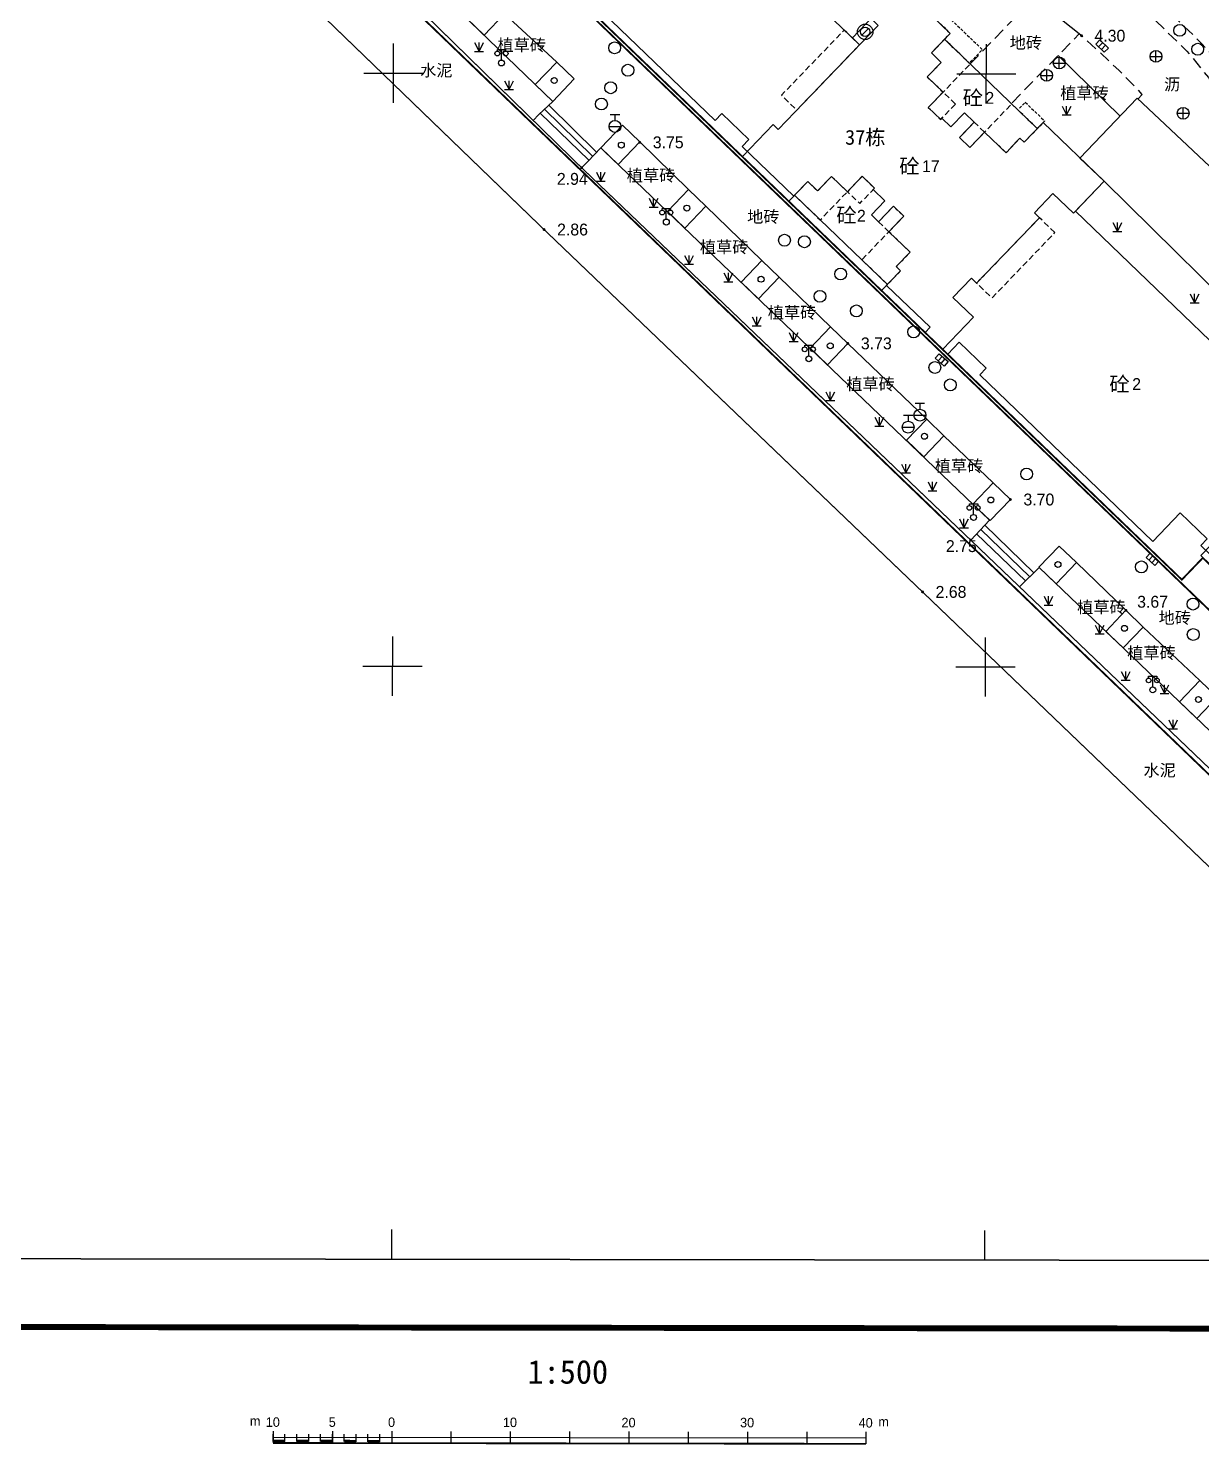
# Model space of a CAD drawing. Extents: x 99002 to 478558, y 2449839 to 2450453.
# Drawn here: x 478324.7 to 478423.7, y 2449848.1 to 2449967.5 of the extents above; entities that cross this region are included whole.
import ezdxf

# ---------------------------------------------------------------- set-up
doc = ezdxf.new("R2010")
doc.units = 0
doc.header["$LTSCALE"] = 0.5
for name, pattern in [('2', [0]), ('380403', [3, 2, -1]), ('380409-1', [1.5, 1, -0.5]), ('430600', [3, 2, -1]), ('DASHEDX2', [38.1, 25.4, -12.7]), ('X0', [4, 3, -1]), ('X11', [6, 5, -1])]:
    doc.linetypes.add(name, pattern=pattern)
doc.layers.get('0').update_dxf_attribs({"linetype": 'CONTINUOUS'})
for name, color, linetype in [('DEFAULT', 1, 'CONTINUOUS'), ('DLSS', 4, 'CONTINUOUS'), ('DMTZ', 3, 'CONTINUOUS'), ('TK', 7, 'CONTINUOUS'), ('ZBTZ', 3, 'CONTINUOUS'), ('交通线', 7, 'CONTINUOUS'), ('地下室范围线', 170, 'CONTINUOUS'), ('居民地点', 7, 'CONTINUOUS'), ('居民地线', 7, 'CONTINUOUS'), ('居民地面', 7, 'CONTINUOUS'), ('建筑红线', 10, 'DASHEDX2'), ('房屋面', 7, 'CONTINUOUS'), ('植被点', 114, 'CONTINUOUS'), ('用地信息', 7, 'CONTINUOUS'), ('用地红线', 10, 'CONTINUOUS'), ('管线点', 7, 'CONTINUOUS'), ('高程点', 7, 'CONTINUOUS')]:
    doc.layers.add(name, color=color, linetype=linetype)
doc.styles.add('中等线体', font='FZZDXJW.TTF')
doc.styles.add('宋体', font='simsun.ttc')
doc.styles.add('方正中等线简体', font='FZZDXJW.TTF')
doc.styles.add('方正细等线简体', font='方正细等线简体.ttf')
doc.styles.add('等线体', font='simhei.ttf')
doc.styles.add('黑体', font='simhei.ttf')
doc.linetypes.add('10411', pattern='A,2,[150,AAA.SHX,S=1,R=0,X=0,Y=1],2,[151,AAA.SHX,S=1,R=0,X=0,Y=3],1e-11', length=4)
doc.linetypes.add('1161', pattern='A,0,[149,AAA.SHX,S=0.15,R=0,X=0,Y=0],-1.6', length=1.6)

# ---------------------------------------------------------------- blocks, each defined once
blk = doc.blocks.new('3803031')
at = {"color": 0, "linetype": 'Continuous', "lineweight": -3, "flags": 128}
blk.add_lwpolyline([(-0.566, -0.566), (0.566, 0.566)], dxfattribs=at)
at = {"color": 0, "linetype": 'Continuous', "lineweight": -3}
for radius in [1.3, 0.8]:
    blk.add_circle((0, 0), radius, dxfattribs=at)
blk = doc.blocks.new('3805011')
at = {"color": 0, "linetype": 'Continuous', "lineweight": -3, "flags": 128}
for points in [[(-0.7, 2), (-0.7, 2.3), (0.7, 2.3), (0.7, 2)], [(0, 0.5), (0, 2.3)]]:
    blk.add_lwpolyline(points, dxfattribs=at)
at = {"color": 0, "linetype": 'Continuous', "lineweight": -3}
for centre, radius in [((-0.7, 1.6), 0.4), ((0, 0), 0.5), ((0.7, 1.6), 0.4)]:
    blk.add_circle(centre, radius, dxfattribs=at)
blk = doc.blocks.new('8105091')
at = {"color": 0, "linetype": 'Continuous', "lineweight": -3}
blk.add_circle((0, 0), 0.5, dxfattribs=at)
blk = doc.blocks.new('8202001')
at = {"color": 0, "linetype": 'Continuous', "lineweight": -3, "flags": 128}
for points in [[(-0.75, 1.5), (0, 0)], [(-0.75, 0), (0.75, 0)], [(0, 0), (0.75, 1.5)], [(0, 0), (0, 1.5)]]:
    blk.add_lwpolyline(points, dxfattribs=at)
blk = doc.blocks.new('7201001')
at = {"linetype": '2'}
h = blk.add_hatch(color=0, dxfattribs=at)
edge = h.paths.add_edge_path(flags=0)
edge.add_arc((0, 0), 0.25, 0, 360)
blk = doc.blocks.new('5441011')
at = {"color": 0, "linetype": 'Continuous', "lineweight": -3, "flags": 128}
for points in [[(-1, 0), (1, 0)], [(0, -1), (0, 1)]]:
    blk.add_lwpolyline(points, dxfattribs=at)
at = {"color": 0, "linetype": 'Continuous', "lineweight": -3}
blk.add_circle((0, 0), 1, dxfattribs=at)
blk = doc.blocks.new('5441024')
at = {"color": 0, "linetype": 'Continuous', "lineweight": -3, "flags": 128}
blk.add_lwpolyline([(1, 0.5), (1, -0.5), (-1, -0.5), (-1, 0.5)], close=True, dxfattribs=at)
for points in [[(-0.33, 0.5), (-0.33, -0.5)], [(0.33, -0.5), (0.33, 0.5)]]:
    blk.add_lwpolyline(points, dxfattribs=at)
blk = doc.blocks.new('5401001')
at = {"color": 0, "linetype": 'Continuous', "lineweight": -3}
blk.add_circle((0, 0), 1, dxfattribs=at)
blk = doc.blocks.new('5430071')
at = {"color": 0, "linetype": 'Continuous', "lineweight": -3, "flags": 128}
for points in [[(-1, 0), (1, 0)], [(-0.8, 2), (0.8, 2)], [(0, 2), (0, 1)]]:
    blk.add_lwpolyline(points, dxfattribs=at)
at = {"color": 0, "linetype": 'Continuous', "lineweight": -3}
blk.add_circle((0, 0), 1, dxfattribs=at)

msp = doc.modelspace()

# ---------------------------------------------------------------- linework, layer by layer
at = {"layer": 'DLSS', "color": 4, "linetype": 'Continuous', "const_width": 0.1, "flags": 128}
msp.add_lwpolyline([(478437.18, 2449875.52), (478438.19, 2449882.05), (478434.8, 2449886.75), (478400.15, 2449919.97), (478368.23, 2449950.52), (478347.19, 2449970.83), (478325.47, 2449991.78), (478307.34, 2450009.07), (478291.92, 2450023.92), (478285.01, 2450030.54), (478264.97, 2450049.78), (478243.47, 2450070.49)], dxfattribs=at)
at = {"layer": 'DLSS', "color": 4, "linetype": 'Continuous', "lineweight": -3, "const_width": 0.1, "flags": 128}
msp.add_lwpolyline([(478305.93, 2450018.89), (478329.95, 2449995.95), (478350.55, 2449976.1), (478371.4, 2449955.73), (478404.21, 2449924.34), (478444.33, 2449885.98), (478450.35, 2449884.89), (478452.04, 2449885.16)], dxfattribs=at)
at = {"layer": 'DMTZ', "color": 3, "linetype": '10411', "lineweight": -3, "flags": 128}
for points in [[(478368.97, 2449961.31), (478333.42, 2449995.59)], [(478405.8, 2449926.03), (478373.3, 2449957.14), (478373.02, 2449957.41)]]:
    msp.add_lwpolyline(points, dxfattribs=at)
at = {"layer": 'DMTZ', "color": 3, "linetype": '10411', "flags": 128}
msp.add_lwpolyline([(478442.76, 2449890.67), (478409.99, 2449922.02)], dxfattribs=at)
at = {"layer": 'TK', "color": 7, "linetype": 'Continuous'}
for p, q in [((478355.53, 2449961.21), (478355.53, 2449966.21)), ((478405.53, 2449961.14), (478405.54, 2449966.14)), ((478353.03, 2449963.71), (478358.03, 2449963.7)), ((478403.03, 2449963.64), (478408.03, 2449963.64)), ((478355.46, 2449911.21), (478355.47, 2449916.21)), ((478405.46, 2449911.14), (478405.47, 2449916.14)), ((478352.96, 2449913.71), (478357.96, 2449913.7)), ((478402.97, 2449913.64), (478407.97, 2449913.64)), ((478355.4, 2449863.71), (478355.4, 2449866.21)), ((478405.4, 2449863.64), (478405.4, 2449866.14)), ((478345.38, 2449849.22), (478345.38, 2449848.22)), ((478345.38, 2449848.34), (478345.38, 2449848.97)), ((478345.38, 2449848.72), (478395.38, 2449848.65)), ((478346.38, 2449848.34), (478346.38, 2449848.97)), ((478347.38, 2449848.34), (478347.38, 2449848.97)), ((478348.38, 2449848.34), (478348.38, 2449848.96)), ((478349.38, 2449848.34), (478349.38, 2449848.96)), ((478350.38, 2449849.21), (478350.38, 2449848.21)), ((478350.38, 2449848.34), (478350.38, 2449848.96)), ((478351.38, 2449848.34), (478351.38, 2449848.96)), ((478352.38, 2449848.33), (478352.38, 2449848.96)), ((478353.38, 2449848.33), (478353.38, 2449848.96)), ((478354.38, 2449848.33), (478354.38, 2449848.96)), ((478355.38, 2449849.21), (478355.38, 2449848.21)), ((478360.38, 2449849.2), (478360.38, 2449848.2)), ((478365.38, 2449849.19), (478365.38, 2449848.19)), ((478370.38, 2449849.19), (478370.38, 2449848.19)), ((478375.38, 2449849.18), (478375.38, 2449848.18)), ((478380.38, 2449849.17), (478380.38, 2449848.17)), ((478385.38, 2449849.17), (478385.38, 2449848.17)), ((478390.38, 2449849.16), (478390.38, 2449848.16)), ((478395.38, 2449849.15), (478395.38, 2449848.15))]:
    msp.add_line(p, q, dxfattribs=at)
at = {"layer": 'TK', "color": 7, "linetype": 'Continuous', "flags": 128}
msp.add_lwpolyline([(478199.64, 2449858.16, 0.5, 0.5, 0), (478541.14, 2449857.71, 0.5, 0.5, 0), (478541.9, 2450429.22, 0.5, 0.5, 0), (478200.4, 2450429.67, 0.5, 0.5, 0)], format="xyseb", close=True, dxfattribs=at)
at = {"layer": 'TK', "color": 7, "linetype": 'Continuous'}
msp.add_lwpolyline([(478535.4, 2449863.47), (478205.4, 2449863.9), (478206.14, 2450423.91), (478536.14, 2450423.48)], close=True, dxfattribs=at)
at = {"layer": 'TK', "color": 7, "linetype": 'Continuous', "flags": 128}
msp.add_lwpolyline([(478205.4, 2449863.9), (478535.4, 2449863.47), (478536.14, 2450423.48), (478206.14, 2450423.91)], close=True, dxfattribs=at)
msp.add_lwpolyline([(478205.4, 2449863.9), (478535.4, 2449863.47)], dxfattribs=at)
for points in [[(478345.38, 2449848.34, 0.3, 0.3, 0), (478346.38, 2449848.34, 0.3, 0.3, 0)], [(478347.38, 2449848.34, 0.3, 0.3, 0), (478348.38, 2449848.34, 0.3, 0.3, 0)], [(478349.38, 2449848.34, 0.3, 0.3, 0), (478350.38, 2449848.34, 0.3, 0.3, 0)], [(478351.38, 2449848.34, 0.3, 0.3, 0), (478352.38, 2449848.33, 0.3, 0.3, 0)], [(478353.38, 2449848.33, 0.3, 0.3, 0), (478354.38, 2449848.33, 0.3, 0.3, 0)]]:
    msp.add_lwpolyline(points, format="xyseb", dxfattribs=at)
at = {"layer": 'TK', "color": 7, "linetype": 'Continuous', "const_width": 0.15, "flags": 128}
msp.add_lwpolyline([(478345.38, 2449848.22), (478395.38, 2449848.15)], dxfattribs=at)
at = {"layer": 'ZBTZ', "color": 3, "linetype": '1161', "lineweight": -3, "flags": 128}
for points in [[(478361.72, 2449968.31), (478363.44, 2449970.11), (478364.9, 2449968.71), (478363.17, 2449966.9)], [(478367.47, 2449962.76), (478369.32, 2449964.63), (478370.78, 2449963.22), (478368.96, 2449961.32)], [(478373.02, 2449957.41), (478374.85, 2449959.31), (478376.31, 2449957.91), (478374.48, 2449956)], [(478378.63, 2449952.03), (478380.42, 2449953.9), (478381.88, 2449952.5), (478380.1, 2449950.64)], [(478384.85, 2449946.09), (478386.6, 2449947.92), (478388.06, 2449946.51), (478386.31, 2449944.69)], [(478390.67, 2449940.52), (478392.4, 2449942.32), (478393.85, 2449940.92), (478392.13, 2449939.12)], [(478398.79, 2449932.75), (478400.5, 2449934.53), (478401.96, 2449933.13), (478400.25, 2449931.35)], [(478404.4, 2449927.38), (478406.1, 2449929.16), (478407.56, 2449927.76), (478405.86, 2449925.98)], [(478409.96, 2449922.06), (478411.67, 2449923.84), (478413.13, 2449922.44), (478411.42, 2449920.66)], [(478415.61, 2449916.64), (478417.31, 2449918.42), (478418.77, 2449917.01), (478417.08, 2449915.25)], [(478421.81, 2449910.71), (478423.53, 2449912.51), (478424.99, 2449911.11), (478423.27, 2449909.31)]]:
    msp.add_lwpolyline(points, close=True, dxfattribs=at)
for points in [[(478413.37, 2449967.02), (478409.44, 2449970.14)], [(478364.9, 2449968.71), (478369.32, 2449964.63)], [(478411.6, 2449965.2), (478416.81, 2449960.09)], [(478376.31, 2449957.91), (478380.42, 2449953.9)], [(478381.88, 2449952.5), (478386.6, 2449947.92)], [(478388.06, 2449946.51), (478392.4, 2449942.32)], [(478393.85, 2449940.92), (478400.5, 2449934.53)], [(478401.96, 2449933.13), (478406.1, 2449929.16)], [(478413.13, 2449922.44), (478417.31, 2449918.42)], [(478418.77, 2449917.01), (478423.53, 2449912.51)]]:
    msp.add_lwpolyline(points, dxfattribs=at)
at = {"layer": '交通线', "color": 4, "linetype": '430600', "lineweight": -3, "flags": 128}
for points in [[(478394.85, 2450081.68), (478396.46, 2450079.21), (478396.53, 2450079.07), (478396.62, 2450078.93), (478396.71, 2450078.81), (478396.82, 2450078.69), (478396.94, 2450078.59), (478397.06, 2450078.49), (478397.19, 2450078.4), (478397.33, 2450078.33), (478397.48, 2450078.27), (478397.63, 2450078.22), (478397.78, 2450078.19), (478397.94, 2450078.17), (478400.41, 2450079.35), (478402.82, 2450080.63), (478405.19, 2450082), (478405.39, 2450082.14), (478405.58, 2450082.29), (478405.76, 2450082.47), (478405.91, 2450082.65), (478406.06, 2450082.85), (478406.18, 2450083.06), (478406.28, 2450083.28), (478406.37, 2450083.51), (478406.43, 2450083.75), (478406.47, 2450083.99), (478406.69, 2450085.56), (478406.82, 2450087.13), (478406.84, 2450088.72), (478406.43, 2450089.68), (478405.94, 2450090.61), (478405.38, 2450091.49), (478404.74, 2450092.32), (478403.93, 2450093.7), (478403.12, 2450095.08), (478402.33, 2450096.47), (478400.96, 2450098.46), (478400, 2450099.91), (478399.18, 2450101.44), (478398.5, 2450103.04), (478397.85, 2450104.39), (478397.13, 2450105.7), (478396.34, 2450106.96), (478395.59, 2450107.7), (478394.78, 2450108.36), (478393.91, 2450108.94), (478390.34, 2450106.67), (478389.88, 2450106.66), (478389.42, 2450106.6), (478388.96, 2450106.51), (478388.52, 2450106.39), (478387.56, 2450105.79), (478374.71, 2450097.43), (478374.03, 2450096.99), (478370.6, 2450094.78), (478369.95, 2450094.32), (478357.61, 2450086.34), (478356.94, 2450085.87), (478353.52, 2450083.69), (478340.67, 2450075.29), (478340, 2450074.88), (478333.99, 2450070.99), (478331.95, 2450069.65), (478331.26, 2450068.96), (478330.64, 2450068.21), (478330.08, 2450067.4), (478329.6, 2450066.56), (478329.19, 2450065.67), (478328.86, 2450064.75), (478328.61, 2450063.81), (478328.44, 2450062.84), (478328.36, 2450061.87), (478328.36, 2450060.89), (478328.44, 2450059.92), (478328.61, 2450058.96), (478328.87, 2450058.02), (478329.2, 2450057.1), (478347, 2450039.84), (478348.91, 2450037.66), (478349.59, 2450036.67), (478362.78, 2450017.03), (478363.95, 2450016.18), (478364.64, 2450015.59), (478373.79, 2450007.9), (478379.17, 2450003.02), (478384.24, 2449998.21), (478396, 2449986.95), (478398.01, 2449985.02), (478399.23, 2449983.78), (478400.56, 2449982.67), (478401.99, 2449981.68), (478404.48, 2449979.91), (478416.49, 2449971.35), (478416.84, 2449971), (478422.45, 2449965.56), (478424.27, 2449963.33), (478425.51, 2449961.1), (478428.22, 2449958.52), (478431.46, 2449955.8), (478434.14, 2449954.42), (478445.96, 2449942.92), (478446.48, 2449942.46), (478447.04, 2449942.04), (478447.64, 2449941.67), (478448.27, 2449941.35), (478448.92, 2449941.09), (478449.59, 2449940.88), (478450.27, 2449940.74), (478450.97, 2449940.65), (478451.67, 2449940.62), (478452.37, 2449940.65), (478453.07, 2449940.75), (478453.75, 2449940.9), (478454.42, 2449941.11), (478455.7, 2449941.44), (478457.98, 2449944.49), (478458.15, 2449944.56), (478455.81, 2449948.41), (478457.92, 2449949.78), (478459.95, 2449951.08), (478462.13, 2449952.43), (478464.16, 2449953.76), (478466.25, 2449955.09), (478468.44, 2449956.51), (478471.84, 2449951.19)], [(478442.34, 2449961.56), (478442.83, 2449960.8), (478443.28, 2449960.08), (478443.36, 2449959.96), (478443.43, 2449959.83), (478443.48, 2449959.7), (478443.52, 2449959.56), (478443.55, 2449959.42), (478443.57, 2449959.28), (478443.57, 2449959.13), (478443.57, 2449958.99), (478443.54, 2449958.85), (478443.51, 2449958.71), (478443.46, 2449958.57), (478443.4, 2449958.44), (478442.37, 2449957.45), (478441.4, 2449956.39), (478440.49, 2449955.29), (478440.14, 2449954.94), (478439.77, 2449954.62), (478439.36, 2449954.33), (478438.94, 2449954.08), (478438.49, 2449953.86), (478438.03, 2449953.69), (478437.55, 2449953.55), (478437.07, 2449953.45), (478435.94, 2449954.49), (478434.74, 2449955.43), (478433.46, 2449956.27), (478432.12, 2449957.01), (478430.12, 2449958.58), (478428.25, 2449960.3), (478426.51, 2449962.16), (478425.92, 2449963.3), (478425.23, 2449964.38), (478424.45, 2449965.39), (478423.71, 2449966.17), (478422.96, 2449966.93), (478422.18, 2449967.68), (478417.49, 2449972.22), (478416.78, 2449972.77), (478417.69, 2449973.39), (478440.64, 2449988.34), (478441.35, 2449988.77), (478459.91, 2450000.84), (478462.38, 2450002.47), (478458.11, 2450009.34), (478459.67, 2450010.16), (478461.04, 2450010.78), (478462.41, 2450011.42), (478463.76, 2450012.09), (478464.91, 2450012.4), (478466.03, 2450012.8), (478467.12, 2450013.28), (478468.16, 2450013.85), (478468.35, 2450013.95), (478468.55, 2450014.03), (478468.76, 2450014.1), (478468.97, 2450014.14), (478469.18, 2450014.17), (478469.39, 2450014.18), (478469.61, 2450014.17), (478469.82, 2450014.14), (478470.03, 2450014.09), (478470.24, 2450014.02), (478470.43, 2450013.94), (478470.62, 2450013.84), (478470.8, 2450013.72), (478470.97, 2450013.58), (478471.13, 2450013.44), (478471.27, 2450013.27), (478471.39, 2450013.1), (478471.94, 2450011.06), (478472.5, 2450009.02), (478473.08, 2450006.99), (478473.72, 2450004.19), (478473.93, 2450003.54), (478474.08, 2450002.87), (478474.18, 2450002.19), (478474.21, 2450001.5), (478474.18, 2450000.81), (478474.1, 2450000.13), (478473.95, 2449999.46), (478473.75, 2449998.81), (478473.34, 2449997.36), (478472.85, 2449995.93), (478472.3, 2449994.53), (478471.29, 2449991.66), (478468.61, 2449989.52), (478468.09, 2449990.26), (478467.2, 2449991.69), (478466.23, 2449991.06)], [(478404.16, 2449964.49), (478409.57, 2449970.04), (478406.25, 2449972.18), (478403.51, 2449968.29), (478401.34, 2449969.86), (478399.48, 2449971.17), (478397.42, 2449972.64), (478395.41, 2449974.1), (478393.51, 2449975.56), (478392.72, 2449976.26), (478391.06, 2449977.86), (478389.18, 2449979.56), (478387.37, 2449981.27), (478385.59, 2449982.98), (478383.78, 2449984.72), (478381.98, 2449986.43), (478380.13, 2449988.29), (478382.9, 2449991.14), (478382.95, 2449991.24), (478383.01, 2449991.33), (478383.05, 2449991.43), (478383.08, 2449991.53), (478383.11, 2449991.64), (478383.12, 2449991.75), (478383.13, 2449991.85), (478383.13, 2449991.96), (478383.12, 2449992.07), (478383.1, 2449992.18), (478383.07, 2449992.28), (478383.03, 2449992.38), (478382.98, 2449992.48), (478382.93, 2449992.57), (478381.71, 2449993.5), (478380.52, 2449994.46), (478379.35, 2449995.46), (478374.51, 2450000.61), (478370.75, 2449996.62)], [(478418.32, 2449961.52), (478418.67, 2449961.91), (478418.29, 2449962.33), (478416.7, 2449963.95), (478415.06, 2449965.51), (478413.37, 2449967.02), (478407.64, 2449961.14)], [(478367.8, 2449960.22), (478367.31, 2449959.72)], [(478371.92, 2449956.27), (478371.4, 2449955.73)]]:
    msp.add_lwpolyline(points, dxfattribs=at)
at = {"layer": '地下室范围线', "color": 170, "linetype": 'X0', "const_width": 0.15, "flags": 128}
msp.add_lwpolyline([(478321.49, 2450050.29), (478330.08, 2450055.88), (478330.5, 2450056.18), (478330.89, 2450056.51), (478331.25, 2450056.88), (478331.58, 2450057.27), (478331.87, 2450057.7), (478332.12, 2450058.15), (478332.33, 2450058.62), (478332.51, 2450059.1), (478332.63, 2450059.6), (478332.72, 2450060.11), (478332.76, 2450060.62), (478332.75, 2450061.14), (478332.7, 2450061.65), (478332.61, 2450062.15), (478332.47, 2450062.65), (478332.29, 2450063.13), (478332.07, 2450063.6), (478331.81, 2450064.04), (478325.69, 2450073.44), (478331.38, 2450077.15), (478337.55, 2450067.66), (478342.67, 2450070.99), (478343.91, 2450070.72), (478344.24, 2450070.22), (478346.25, 2450071.53), (478345.43, 2450072.79), (478347.95, 2450074.42), (478347.73, 2450074.76), (478352.76, 2450078.03), (478353.3, 2450077.19), (478362.86, 2450083.41), (478362.31, 2450084.25), (478369.86, 2450089.16), (478370.4, 2450088.32), (478379.96, 2450094.54), (478379.41, 2450095.37), (478384.44, 2450098.65), (478384.66, 2450098.31), (478387.17, 2450099.95), (478387.99, 2450098.69), (478390, 2450100), (478389.68, 2450100.5), (478389.94, 2450101.75), (478392.97, 2450103.72), (478387.98, 2450111.38), (478394.94, 2450115.9), (478399.92, 2450108.24), (478408.04, 2450113.53), (478409.29, 2450113.26), (478409.62, 2450112.76), (478411.63, 2450114.07), (478410.81, 2450115.33), (478413.33, 2450116.96), (478413.11, 2450117.3), (478418.14, 2450120.57), (478418.68, 2450119.73), (478428.24, 2450125.95), (478427.69, 2450126.79), (478432.72, 2450130.06), (478432.94, 2450129.73), (478435.45, 2450131.36), (478436.27, 2450130.1), (478438.37, 2450131.47), (478437.99, 2450132.05), (478438.22, 2450133.16), (478439.73, 2450134.14), (478440.97, 2450133.88), (478441.25, 2450133.46), (478454.67, 2450142.19), (478469.53, 2450119.34), (478469.39, 2449987.13), (478463.41, 2449983.24), (478462.59, 2449984.49), (478460.49, 2449983.13), (478461.86, 2449981.03), (478460.35, 2449980.05), (478462.53, 2449976.7), (478456.16, 2449972.55), (478453.98, 2449975.91), (478452.39, 2449974.87), (478451.57, 2449976.13), (478444.02, 2449971.22), (478444.84, 2449969.96), (478443.25, 2449968.93), (478445.43, 2449965.57), (478443.58, 2449964.37), (478464.25, 2449932.6), (478459.68, 2449929.62), (478463.82, 2449923.26), (478456.28, 2449918.36), (478453.96, 2449920.59), (478451.6, 2449918.15), (478450.23, 2449919.46), (478441.77, 2449910.67), (478443.14, 2449909.35), (478440.58, 2449906.69), (478423.79, 2449922.84), (478422.02, 2449921), (478311.11, 2450027.71), (478313.67, 2450030.36), (478314.17, 2450029.88), (478322.64, 2450038.68), (478322.14, 2450039.17), (478324.56, 2450041.69), (478323.28, 2450042.92), (478325.39, 2450044.29)], close=True, dxfattribs=at)
at = {"layer": '居民地线', "color": 6, "linetype": '380409-1', "lineweight": -3, "ltscale": 0.5, "flags": 128}
for points in [[(478401.75, 2449968.99), (478405.2, 2449965.69), (478404.1, 2449964.54), (478402.01, 2449966.56), (478402.49, 2449967.06), (478401.14, 2449968.36)], [(478408.81, 2449961.25), (478410.45, 2449959.67), (478409.83, 2449959.03), (478408.19, 2449960.61)]]:
    msp.add_lwpolyline(points, close=True, dxfattribs=at)
at = {"layer": '居民地线', "color": 6, "linetype": 'Continuous', "lineweight": -3, "ltscale": 0.5, "flags": 128}
for points in [[(478367.8, 2449960.22), (478368.97, 2449961.31)], [(478368.64, 2449961), (478372.65, 2449957.03)], [(478367.91, 2449960.32), (478372.01, 2449956.37)], [(478368.27, 2449960.66), (478372.33, 2449956.7)], [(478373.02, 2449957.41), (478371.92, 2449956.27)], [(478404.21, 2449924.34), (478405.8, 2449926.03)], [(478405.06, 2449925.24), (478409.19, 2449921.24)], [(478405.4, 2449925.61), (478409.54, 2449921.58)], [(478404.71, 2449924.88), (478408.84, 2449920.9)], [(478409.99, 2449922.02), (478408.33, 2449920.4)]]:
    msp.add_lwpolyline(points, dxfattribs=at)
at = {"layer": '居民地面', "color": 6, "linetype": '380403', "lineweight": -3, "ltscale": 0.5, "flags": 128}
for points in [[(478394.84, 2449966.1), (478393.55, 2449967.34), (478388.25, 2449961.84), (478389.55, 2449960.59)], [(478404.17, 2449964.48), (478402.01, 2449966.56), (478400.9, 2449965.41), (478401.73, 2449964.61), (478400.55, 2449963.38), (478401.88, 2449962.1)], [(478402.93, 2449961.1), (478401.88, 2449962.1), (478400.63, 2449960.8), (478401.68, 2449959.8)], [(478408.36, 2449958.23), (478408.72, 2449957.88), (478409.83, 2449959.03), (478407.67, 2449961.11), (478405.38, 2449958.73), (478407.19, 2449957)], [(478405.38, 2449958.73), (478404.51, 2449959.57), (478403.26, 2449958.27), (478404.14, 2449957.44)], [(478393.81, 2449953.71), (478392.48, 2449955), (478391.3, 2449953.77), (478390.47, 2449954.57), (478389.36, 2449953.41), (478391.52, 2449951.33)], [(478396.1, 2449954.01), (478395.06, 2449955.01), (478393.81, 2449953.71), (478394.86, 2449952.71)], [(478398.56, 2449951.64), (478397.69, 2449952.48), (478396.44, 2449951.18), (478397.31, 2449950.34)], [(478411.31, 2449950.26), (478410.01, 2449951.51), (478404.71, 2449946), (478406.01, 2449944.76)], [(478399.12, 2449948.61), (478397.31, 2449950.34), (478395.03, 2449947.97), (478397.19, 2449945.89), (478398.3, 2449947.04), (478397.94, 2449947.39)]]:
    msp.add_lwpolyline(points, close=True, dxfattribs=at)
at = {"layer": '居民地面', "color": 6, "linetype": 'Continuous', "lineweight": -3, "ltscale": 0.5, "flags": 128}
msp.add_lwpolyline([(478418.24, 2449961.59), (478434.73, 2449946.1), (478429.56, 2449940.71), (478415.46, 2449954.59), (478413.42, 2449956.55)], close=True, dxfattribs=at)
at = {"layer": '建筑红线', "color": 10, "linetype": 'X11', "const_width": 0.15, "flags": 128}
msp.add_lwpolyline([(478536.03, 2450335.14), (478263.88, 2450094.2), (478263.44, 2450073.17), (478447.09, 2449896.55), (478535.52, 2449954.39)], dxfattribs=at)
at = {"layer": '房屋面', "color": 6, "linetype": 'Continuous', "lineweight": -3, "ltscale": 0.5, "flags": 128}
for points in [[(478378.73, 2449981.6), (478394.84, 2449966.1), (478396.41, 2449967.72)], [(478427.96, 2449919.69), (478423.61, 2449923.87), (478424.16, 2449924.45), (478421.89, 2449926.64), (478419.56, 2449924.23), (478404.98, 2449938.26), (478405.53, 2449938.83), (478403.25, 2449941.02), (478402.28, 2449940.02), (478400.38, 2449941.85), (478400.8, 2449942.28), (478397.12, 2449945.81), (478397.19, 2449945.89), (478389.36, 2449953.41), (478389.29, 2449953.34), (478384.94, 2449957.53), (478385.49, 2449958.11), (478383.22, 2449960.3), (478382.66, 2449959.72), (478368.07, 2449973.75)], [(478398.57, 2449970.84), (478402.49, 2449967.06), (478400.9, 2449965.41), (478401.73, 2449964.61), (478400.55, 2449963.38), (478401.88, 2449962.1), (478400.63, 2449960.8), (478401.68, 2449959.8), (478401.78, 2449959.91), (478402.55, 2449959.17), (478403.69, 2449960.36), (478404.51, 2449959.57), (478403.26, 2449958.27), (478404.14, 2449957.44), (478405.38, 2449958.73), (478407.19, 2449957), (478408.36, 2449958.23), (478408.72, 2449957.88), (478410.32, 2449959.54), (478415.46, 2449954.59), (478412.87, 2449951.89), (478411.14, 2449953.56), (478409.58, 2449951.93), (478410.01, 2449951.51), (478404.71, 2449946), (478404.28, 2449946.42), (478402.71, 2449944.79), (478404.44, 2449943.13), (478401.85, 2449940.43), (478396.7, 2449945.38), (478398.3, 2449947.04), (478397.94, 2449947.39), (478399.12, 2449948.61), (478397.31, 2449950.34), (478398.56, 2449951.64), (478397.69, 2449952.48), (478396.44, 2449951.18), (478395.84, 2449951.76), (478396.98, 2449952.95), (478396, 2449953.9), (478396.1, 2449954.01), (478395.06, 2449955.01), (478393.81, 2449953.71), (478392.48, 2449955), (478391.3, 2449953.77), (478390.47, 2449954.57), (478388.88, 2449952.91), (478384.96, 2449956.68), (478387.55, 2449959.38), (478387.98, 2449958.96), (478396.41, 2449967.72)], [(478398.57, 2449970.84), (478402.49, 2449967.06), (478402.01, 2449966.56), (478409.83, 2449959.03), (478410.32, 2449959.54), (478415.46, 2449954.59), (478413.04, 2449952.06), (478433.48, 2449932.4)], [(478427.55, 2449919.25), (478423.63, 2449923.03), (478426.22, 2449925.72)]]:
    msp.add_lwpolyline(points, dxfattribs=at)
msp.add_lwpolyline([(478396.14, 2449968.31), (478395.97, 2449968.48), (478394.24, 2449966.68), (478394.84, 2449966.1), (478396.41, 2449967.72), (478395.98, 2449968.14)], close=True, dxfattribs=at)
at = {"layer": '用地信息', "color": 1, "linetype": 'Continuous', "lineweight": -3, "ltscale": 0.5, "const_width": 0.15, "flags": 128}
msp.add_lwpolyline([(478525.48, 2449923.93), (478453.29, 2449876.7), (478275.64, 2450047.56)], dxfattribs=at)
at = {"layer": '用地红线', "color": 10, "linetype": 'Continuous', "const_width": 0.15, "flags": 128}
msp.add_lwpolyline([(478535.49, 2449930.47), (478453.29, 2449876.7), (478219.43, 2450101.63), (478536.09, 2450382.14)], dxfattribs=at)

# ---------------------------------------------------------------- block references
at = {"layer": '居民地点', "color": 6, "linetype": 'Continuous', "ltscale": 0.5, "xscale": 0.5, "yscale": 0.5}
msp.add_blockref('3803031', (478395.31, 2449967.19), dxfattribs=at)
at = {"layer": '居民地点', "color": 2, "linetype": 'Continuous', "ltscale": 0.5, "xscale": 0.5, "yscale": 0.5}
for p in [(478364.64, 2449964.56, 4.85), (478378.54, 2449951.15, 4.88), (478390.56, 2449939.62, 4.86), (478404.45, 2449926.25, 4.78), (478419.57, 2449911.71, 4.51)]:
    msp.add_blockref('3805011', p, dxfattribs=at)
at = {"layer": '植被点', "color": 3, "linetype": 'Continuous', "ltscale": 0.5, "xscale": 0.5, "yscale": 0.5}
for name, p in [('8202001', (478362.75, 2449965.54, 9999)), ('8105091', (478369.09, 2449963.08)), ('8202001', (478365.28, 2449962.32, 9999)), ('8202001', (478412.3, 2449960.18, 9999)), ('8105091', (478374.75, 2449957.64)), ('8202001', (478373.02, 2449954.61, 9999)), ('8202001', (478377.47, 2449952.42, 9999)), ('8105091', (478380.28, 2449952.33)), ('8202001', (478416.58, 2449950.36, 9999)), ('8202001', (478380.46, 2449947.59, 9999)), ('8202001', (478383.78, 2449946.11, 9999)), ('8105091', (478386.53, 2449946.33)), ('8202001', (478423.1, 2449944.34, 9999)), ('8202001', (478386.17, 2449942.41, 9999)), ('8202001', (478389.28, 2449941.09, 9999)), ('8105091', (478392.37, 2449940.72)), ('8202001', (478392.37, 2449936.1, 9999)), ('8202001', (478396.51, 2449933.94, 9999)), ('8105091', (478400.31, 2449933.09)), ('8202001', (478398.75, 2449930, 9999)), ('8202001', (478400.99, 2449928.5, 9999)), ('8105091', (478405.91, 2449927.72)), ('8202001', (478403.64, 2449925.38, 9999)), ('8105091', (478411.57, 2449922.28)), ('8202001', (478410.77, 2449918.86, 9999)), ('8202001', (478415.08, 2449916.43, 9999)), ('8105091', (478417.18, 2449916.9)), ('8202001', (478417.29, 2449912.52, 9999)), ('8202001', (478420.56, 2449911.4, 9999)), ('8105091', (478423.42, 2449910.9)), ('8202001', (478421.29, 2449908.44, 9999))]:
    msp.add_blockref(name, p, dxfattribs=at)
at = {"layer": '管线点', "color": 2, "linetype": 'Continuous', "ltscale": 0.5, "xscale": 0.5, "yscale": 0.5}
for name, p in [('5401001', (478421.84, 2449967.31, 4.34)), ('5401001', (478374.18, 2449965.84, 3.93)), ('5401001', (478423.36, 2449965.72, 4.34)), ('5401001', (478375.3, 2449963.95, 3.9)), ('5441011', (478411.68, 2449964.56, 4.33)), ('5441011', (478419.84, 2449965.12, 4.32)), ('5441011', (478410.62, 2449963.52, 4.54)), ('5401001', (478373.85, 2449962.47, 3.84)), ('5401001', (478373.07, 2449961.1, 3.78)), ('5430071', (478374.21, 2449959.21, 3.73)), ('5441011', (478422.13, 2449960.32, 4.32)), ('5401001', (478388.51, 2449949.62, 3.87)), ('5401001', (478390.19, 2449949.49, 3.94)), ('5401001', (478393.24, 2449946.77, 3.93)), ('5401001', (478391.5, 2449944.89, 3.81)), ('5401001', (478394.57, 2449943.66, 3.85)), ('5401001', (478399.4, 2449941.89, 3.94)), ('5401001', (478401.19, 2449938.89, 3.9)), ('5401001', (478402.49, 2449937.42, 3.9)), ('5430071', (478399.93, 2449934.87, 3.73)), ('5430071', (478398.94, 2449933.86, 3.65)), ('5401001', (478408.93, 2449929.91, 3.83)), ('5401001', (478418.61, 2449922.08, 3.88)), ('5401001', (478422.96, 2449918.94, 3.86)), ('5401001', (478422.98, 2449916.38, 3.74))]:
    msp.add_blockref(name, p, dxfattribs=at)
at = {"layer": '管线点', "color": 2, "linetype": 'Continuous', "ltscale": 0.5, "yscale": 0.5}
for p, xscale, rotation in [((478415.29, 2449965.99, 4.29), 0.4999999998897407, 316.0886965368945), ((478401.76, 2449939.53, 3.94), 0.4999999999073567, 318.3245999411362), ((478419.54, 2449922.71, 3.96), 0.4999999998606718, 317.5774865341733)]:
    msp.add_blockref('5441024', p, dxfattribs=dict(at, xscale=xscale, rotation=rotation))
at = {"layer": '高程点', "color": 7, "linetype": 'Continuous', "ltscale": 0.5, "xscale": 0.5, "yscale": 0.5}
for p in [(478413.56, 2449966.86, 4.3), (478376.3, 2449957.87, 3.75), (478371.4, 2449955.73, 2.94), (478368.23, 2449950.52, 2.86), (478393.85, 2449940.92, 3.73), (478407.56, 2449927.76, 3.7), (478404.21, 2449924.34, 2.75), (478400.15, 2449919.97, 2.68), (478417.31, 2449918.41, 3.67)]:
    msp.add_blockref('7201001', p, dxfattribs=at)

# ---------------------------------------------------------------- texts
at = {"layer": 'DEFAULT', "color": 3, "linetype": 'Continuous', "ltscale": 0.5, "style": '黑体'}
for s, p in [('地砖', (478407.5, 2449965.77)), ('沥', (478420.52, 2449962.26)), ('地砖', (478385.36, 2449951.1)), ('地砖', (478420.06, 2449917.29))]:
    msp.add_text(s, height=1, dxfattribs=at).set_placement(p)
at = {"layer": 'DEFAULT', "color": 7, "linetype": 'Continuous', "ltscale": 0.5}
for s, height, style, p in [('砼', 1.25, '方正细等线简体', (478403.54, 2449961)), ('2', 1, '方正细等线简体', (478405.45, 2449961.12)), ('37栋', 1.25, '黑体', (478393.62, 2449957.67)), ('砼', 1.25, '方正细等线简体', (478398.19, 2449955.24, 5.19)), ('17', 1, '方正细等线简体', (478400.11, 2449955.36, 5.19)), ('砼', 1.25, '方正细等线简体', (478392.89, 2449951.1)), ('2', 1, '方正细等线简体', (478394.62, 2449951.18)), ('砼', 1.25, '方正细等线简体', (478415.91, 2449936.87)), ('2', 1, '方正细等线简体', (478417.83, 2449936.99))]:
    msp.add_text(s, height=height, dxfattribs=dict(at, style=style)).set_placement(p)
at = {"layer": 'DLSS', "color": 4, "linetype": 'Continuous', "ltscale": 0.5, "style": '黑体'}
for p in [(478357.78, 2449963.44), (478418.78, 2449904.43)]:
    msp.add_text('水泥', height=1, dxfattribs=at).set_placement(p)
at = {"layer": 'DMTZ', "color": 3, "linetype": 'Continuous', "style": '等线体'}
for p in [(478364.3, 2449965.57), (478411.77, 2449961.52), (478375.21, 2449954.58), (478381.38, 2449948.54), (478387.1, 2449943.02), (478393.72, 2449936.99), (478401.18, 2449930.09), (478413.19, 2449918.18), (478417.42, 2449914.33)]:
    msp.add_text('植草砖', height=1, dxfattribs=at).set_placement(p)
at = {"layer": 'TK', "color": 7, "linetype": 'Continuous'}
for s, height, style, p in [('1:500', 2, '宋体', (478366.83, 2449853.22)), ('m', 0.8, '中等线体', (478343.42, 2449849.68)), ('10', 0.8, '中等线体', (478344.76, 2449849.58)), ('5', 0.8, '中等线体', (478350.07, 2449849.58)), ('0', 0.8, '中等线体', (478355.07, 2449849.57)), ('10', 0.8, '中等线体', (478364.76, 2449849.56)), ('20', 0.8, '中等线体', (478374.76, 2449849.54)), ('30', 0.8, '中等线体', (478384.76, 2449849.54)), ('40', 0.8, '中等线体', (478394.76, 2449849.52)), ('m', 0.8, '中等线体', (478396.42, 2449849.61))]:
    msp.add_text(s, height=height, dxfattribs=dict(at, style=style)).set_placement(p)
at = {"layer": '高程点', "color": 7, "linetype": 'Continuous', "ltscale": 0.5, "style": '方正中等线简体'}
for s, p in [('4.30', (478414.65, 2449966.36, 4.3)), ('3.75', (478377.4, 2449957.37, 3.75)), ('2.94', (478369.31, 2449954.29, 2.94)), ('2.86', (478369.33, 2449950.02, 2.86)), ('3.73', (478394.95, 2449940.42, 3.73)), ('3.70', (478408.66, 2449927.26, 3.7)), ('2.75', (478402.12, 2449923.33, 2.75)), ('2.68', (478401.25, 2449919.47, 2.68)), ('3.67', (478418.25, 2449918.64, 3.67))]:
    msp.add_text(s, height=1, dxfattribs=at).set_placement(p)

doc.saveas('drawing.dxf')
